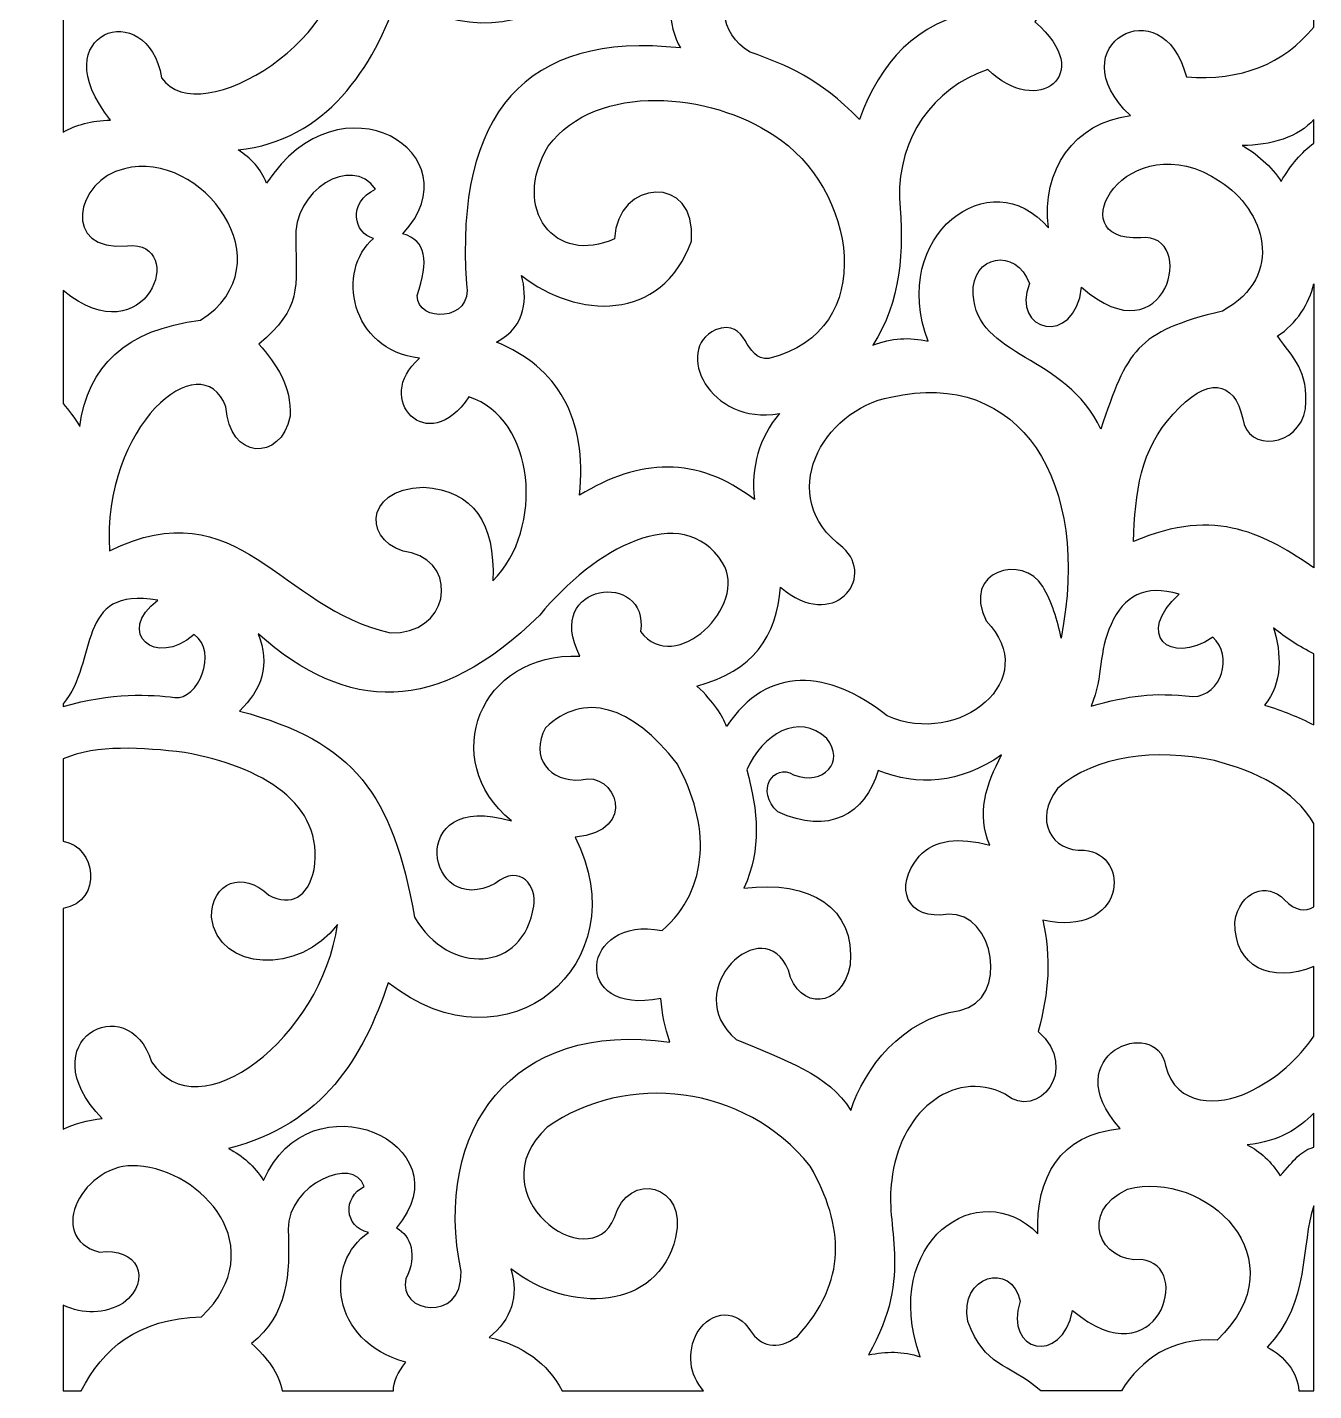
# Model space of a CAD drawing. Header units: centimetres. Extents: x -61 to 59, y -102 to 102.
# Drawn here: x -60.8 to -11.1, y -102.2 to -49.6 of the extents above; entities that cross this region are included whole.
import ezdxf

# ---------------------------------------------------------------- set-up
doc = ezdxf.new("R2010")
doc.units = ezdxf.units.CM
doc.header["$MEASUREMENT"] = 0
doc.layers.add('layer 1', color=7, linetype='Continuous')

msp = doc.modelspace()

# ---------------------------------------------------------------- linework, layer by layer
at = {"layer": 'layer 1', "color": 177}
for points, knots in [([(-46.46015, -48.29711), (-47.43993, -51.20624), (-49.27847, -53.98298), (-52.6715, -54.34383), (-52.6715, -54.34383), (-52.17363, -54.65288), (-51.78798, -55.06541), (-51.56638, -55.62928), (-51.56638, -55.62928), (-48.7467, -51.25345), (-43.43079, -54.48925), (-46.30498, -57.57631), (-46.30498, -57.57631), (-45.39681, -57.87243), (-45.29212, -58.60044), (-45.75202, -59.96839), (-45.75202, -59.96839), (-45.77236, -61.01965), (-43.57294, -60.98931), (-43.85105, -59.5157), (-43.85105, -59.5157), (-44.29485, -52.95606), (-41.58245, -49.75244), (-35.58203, -50.40604), (-35.58203, -50.40604), (-35.82726, -49.98378), (-35.99048, -49.41586), (-35.97852, -48.81864), (-35.97852, -48.81864), (-39.49693, -49.85323), (-39.13633, -45.49815), (-36.40618, -46.39359), (-36.40618, -46.39359), (-32.8856, -43.42877), (-34.29264, -39.19827), (-37.76786, -37.8205), (-37.76786, -37.8205), (-41.19147, -36.97015), (-41.84682, -40.78067), (-39.41246, -40.39654), (-39.41246, -40.39654), (-37.66982, -39.98594), (-37.4253, -42.57036), (-39.6546, -42.87166), (-39.6546, -42.87166), (-36.40618, -46.39359), (-41.56315, -51.79982), (-46.46015, -48.29711)], [0, 0, 0, 0, 0.07692308, 0.07692308, 0.07692308, 0.07692308, 0.15384615, 0.15384615, 0.15384615, 0.15384615, 0.23076923, 0.23076923, 0.23076923, 0.23076923, 0.30769231, 0.30769231, 0.30769231, 0.30769231, 0.38461538, 0.38461538, 0.38461538, 0.38461538, 0.46153846, 0.46153846, 0.46153846, 0.46153846, 0.53846154, 0.53846154, 0.53846154, 0.53846154, 0.61538462, 0.61538462, 0.61538462, 0.61538462, 0.69230769, 0.69230769, 0.69230769, 0.69230769, 0.76923077, 0.76923077, 0.76923077, 0.76923077, 0.84615385, 0.84615385, 0.84615385, 0.84615385, 1, 1, 1, 1]), ([(-22.8962, -39.27311), (-24.47591, -40.29938), (-26.06197, -40.80601), (-27.66556, -39.87604), (-27.66556, -39.87604), (-27.98913, -41.54383), (-29.64726, -43.00963), (-31.40197, -41.85957), (-31.40197, -41.85957), (-32.53019, -40.68264), (-31.35705, -39.53), (-30.25537, -40.53617), (-30.25537, -40.53617), (-28.55654, -40.22764), (-29.51038, -37.71679), (-31.5397, -38.64097), (-31.5397, -38.64097), (-33.89591, -40.12928), (-31.69902, -41.83875), (-32.92995, -44.54942), (-32.92995, -44.54942), (-31.24064, -44.48326), (-29.91657, -44.8232), (-29.08813, -46.05286), (-29.08813, -46.05286), (-27.87195, -48.42636), (-30.14497, -49.57844), (-31.1315, -47.71194), (-31.1315, -47.71194), (-32.65177, -45.06929), (-35.39185, -49.05648), (-32.89384, -50.56973), (-32.89384, -50.56973), (-31.46277, -51.0693), (-30.23868, -51.57392), (-28.67562, -53.16134), (-28.67562, -53.16134), (-27.85762, -50.95216), (-26.49735, -49.40341), (-24.09406, -48.98808), (-24.09406, -48.98808), (-22.84292, -47.44895), (-23.50057, -45.65341), (-24.36659, -45.555), (-24.36659, -45.555), (-28.05282, -45.70454), (-26.93445, -41.89874), (-23.4349, -43.05018), (-23.4349, -43.05018), (-23.88376, -41.79881), (-23.78797, -40.54081), (-22.8962, -39.27311)], [0, 0, 0, 0, 0.07142857, 0.07142857, 0.07142857, 0.07142857, 0.14285714, 0.14285714, 0.14285714, 0.14285714, 0.21428571, 0.21428571, 0.21428571, 0.21428571, 0.28571429, 0.28571429, 0.28571429, 0.28571429, 0.35714286, 0.35714286, 0.35714286, 0.35714286, 0.42857143, 0.42857143, 0.42857143, 0.42857143, 0.5, 0.5, 0.5, 0.5, 0.57142857, 0.57142857, 0.57142857, 0.57142857, 0.64285714, 0.64285714, 0.64285714, 0.64285714, 0.71428571, 0.71428571, 0.71428571, 0.71428571, 0.78571429, 0.78571429, 0.78571429, 0.78571429, 0.85714286, 0.85714286, 0.85714286, 0.85714286, 1, 1, 1, 1]), ([(-11.12762, -49.59675), (-12.29537, -51.02614), (-13.92855, -51.68564), (-16.04781, -51.52153), (-16.04781, -51.52153), (-16.9335, -47.98474), (-21.09478, -50.31964), (-18.20587, -53.0153), (-18.20587, -53.0153), (-20.37094, -53.28498), (-21.65865, -55.12571), (-21.37652, -57.3558), (-21.37652, -57.3558), (-23.59118, -54.70815), (-27.57087, -57.64785), (-26.0161, -61.72825), (-26.0161, -61.72825), (-26.73041, -61.56236), (-27.4423, -61.59901), (-28.15121, -61.88002), (-28.15121, -61.88002), (-27.07775, -60.21185), (-26.93431, -58.22343), (-27.13092, -56.21092), (-27.13092, -56.21092), (-27.17345, -53.89277), (-25.86151, -51.96936), (-23.71919, -51.23806), (-23.71919, -51.23806), (-21.8036, -53.12115), (-19.50035, -51.43882), (-21.89265, -49.40093), (-21.89265, -49.40093), (-21.02894, -48.06454), (-20.99561, -46.63892), (-21.53045, -45.15206), (-21.53045, -45.15206), (-18.68104, -47.02469), (-17.69043, -43.38485), (-20.38146, -42.76211), (-20.38146, -42.76211), (-23.07823, -40.44813), (-18.42416, -38.39414), (-14.64598, -38.92101), (-14.64598, -38.92101), (-12.98377, -39.17759), (-11.83171, -39.90654), (-11.12762, -40.75615), (-11.12762, -40.75615), (-11.12762, -40.75615), (-11.12762, -44.41276), (-11.12762, -44.41276), (-11.12762, -44.41276), (-11.36607, -44.57771), (-11.6343, -44.63411), (-11.9805, -44.46132), (-11.9805, -44.46132), (-12.77352, -43.82997), (-13.69652, -44.049), (-13.85961, -44.98707), (-13.85961, -44.98707), (-14.04683, -46.58863), (-12.51755, -47.18227), (-11.12762, -46.77328), (-11.12762, -46.77328), (-11.12762, -46.77328), (-11.12762, -49.59675), (-11.12762, -49.59675)], [0, 0, 0, 0, 0.05555556, 0.05555556, 0.05555556, 0.05555556, 0.11111111, 0.11111111, 0.11111111, 0.11111111, 0.16666667, 0.16666667, 0.16666667, 0.16666667, 0.22222222, 0.22222222, 0.22222222, 0.22222222, 0.27777778, 0.27777778, 0.27777778, 0.27777778, 0.33333333, 0.33333333, 0.33333333, 0.33333333, 0.38888889, 0.38888889, 0.38888889, 0.38888889, 0.44444444, 0.44444444, 0.44444444, 0.44444444, 0.5, 0.5, 0.5, 0.5, 0.55555556, 0.55555556, 0.55555556, 0.55555556, 0.61111111, 0.61111111, 0.61111111, 0.61111111, 0.66666667, 0.66666667, 0.66666667, 0.66666667, 0.72222222, 0.72222222, 0.72222222, 0.72222222, 0.77777778, 0.77777778, 0.77777778, 0.77777778, 0.83333333, 0.83333333, 0.83333333, 0.83333333, 0.88888889, 0.88888889, 0.88888889, 0.88888889, 1, 1, 1, 1]), ([(-59.42762, -40.11795), (-58.17938, -39.27464), (-55.96291, -38.92699), (-54.07, -39.31842), (-54.07, -39.31842), (-51.29004, -39.7943), (-49.14664, -41.75138), (-49.19666, -43.8052), (-49.19666, -43.8052), (-49.33799, -45.09571), (-50.70864, -45.51044), (-51.25996, -44.68933), (-51.25996, -44.68933), (-51.71708, -43.85689), (-53.06539, -44.10034), (-53.20245, -45.17396), (-53.20245, -45.17396), (-53.23674, -47.32351), (-50.77157, -48.28894), (-48.71244, -46.23524), (-48.71244, -46.23524), (-48.05733, -49.86783), (-54.14935, -53.70307), (-55.62503, -51.55806), (-55.62503, -51.55806), (-56.15106, -48.34713), (-60.32796, -49.81188), (-57.5912, -53.18958), (-57.5912, -53.18958), (-58.32529, -53.20984), (-58.936, -53.37488), (-59.42762, -53.6608), (-59.42762, -53.6608), (-59.42762, -53.6608), (-59.4278, -45.20139), (-59.4278, -45.20139), (-59.4278, -45.20139), (-57.71744, -44.87214), (-57.89764, -43.055), (-59.42762, -42.8674), (-59.42762, -42.8674), (-59.42762, -42.8674), (-59.42762, -40.11795), (-59.42762, -40.11795)], [0, 0, 0, 0, 0.08333333, 0.08333333, 0.08333333, 0.08333333, 0.16666667, 0.16666667, 0.16666667, 0.16666667, 0.25, 0.25, 0.25, 0.25, 0.33333333, 0.33333333, 0.33333333, 0.33333333, 0.41666667, 0.41666667, 0.41666667, 0.41666667, 0.5, 0.5, 0.5, 0.5, 0.58333333, 0.58333333, 0.58333333, 0.58333333, 0.66666667, 0.66666667, 0.66666667, 0.66666667, 0.75, 0.75, 0.75, 0.75, 0.83333333, 0.83333333, 0.83333333, 0.83333333, 1, 1, 1, 1]), ([(-41.71799, -59.19636), (-41.51683, -60.0143), (-41.49596, -61.13725), (-42.69227, -61.76421), (-42.69227, -61.76421), (-40.31876, -62.72951), (-39.18703, -64.69376), (-39.47754, -67.67493), (-39.47754, -67.67493), (-37.1937, -66.26429), (-34.93975, -66.12503), (-32.72941, -67.84396), (-32.72941, -67.84396), (-32.86337, -66.57721), (-32.55615, -65.46482), (-31.76433, -64.522), (-31.76433, -64.522), (-34.46824, -64.99324), (-35.8659, -62.05277), (-34.23412, -61.28386), (-34.23412, -61.28386), (-32.92692, -60.81747), (-33.17516, -62.50702), (-32.16747, -62.38996), (-32.16747, -62.38996), (-27.84589, -61.3497), (-28.81249, -55.76357), (-31.97929, -53.777), (-31.97929, -53.777), (-34.39458, -52.14439), (-38.79996, -51.67441), (-40.68958, -54.19758), (-40.68958, -54.19758), (-42.15409, -56.65271), (-40.40972, -58.81727), (-38.13191, -57.76985), (-38.13191, -57.76985), (-38.04808, -55.48519), (-34.94362, -55.22382), (-35.15585, -57.85922), (-35.15585, -57.85922), (-36.32237, -61.03237), (-39.59107, -60.86061), (-41.71799, -59.19636)], [0, 0, 0, 0, 0.08333333, 0.08333333, 0.08333333, 0.08333333, 0.16666667, 0.16666667, 0.16666667, 0.16666667, 0.25, 0.25, 0.25, 0.25, 0.33333333, 0.33333333, 0.33333333, 0.33333333, 0.41666667, 0.41666667, 0.41666667, 0.41666667, 0.5, 0.5, 0.5, 0.5, 0.58333333, 0.58333333, 0.58333333, 0.58333333, 0.66666667, 0.66666667, 0.66666667, 0.66666667, 0.75, 0.75, 0.75, 0.75, 0.83333333, 0.83333333, 0.83333333, 0.83333333, 1, 1, 1, 1]), ([(-20.09157, -59.64469), (-20.35106, -61.98738), (-22.86244, -61.34762), (-22.10457, -59.50166), (-22.10457, -59.50166), (-22.62468, -58.08337), (-24.37368, -58.39803), (-24.2785, -59.90531), (-24.2785, -59.90531), (-24.15755, -62.37599), (-20.67457, -62.22873), (-19.35426, -65.12473), (-19.35426, -65.12473), (-18.32491, -62.08892), (-18.01237, -61.37462), (-14.65417, -60.563), (-14.65417, -60.563), (-12.15844, -59.19432), (-13.05918, -56.63016), (-14.73623, -55.55682), (-14.73623, -55.55682), (-18.34517, -53.16344), (-21.07348, -57.93849), (-17.81037, -57.7313), (-17.81037, -57.7313), (-15.55643, -57.51786), (-16.82381, -62.53526), (-20.09157, -59.64469)], [0, 0, 0, 0, 0.125, 0.125, 0.125, 0.125, 0.25, 0.25, 0.25, 0.25, 0.375, 0.375, 0.375, 0.375, 0.5, 0.5, 0.5, 0.5, 0.625, 0.625, 0.625, 0.625, 0.75, 0.75, 0.75, 0.75, 1, 1, 1, 1]), ([(-11.12762, -54.08212), (-11.58675, -54.43129), (-12.01859, -54.91604), (-12.38599, -55.55695), (-12.38599, -55.55695), (-12.72392, -55.00981), (-13.39521, -54.4348), (-13.89731, -54.16904), (-13.89731, -54.16904), (-12.80116, -54.18311), (-11.68754, -53.83034), (-11.12762, -53.17062), (-11.12762, -53.17062), (-11.12762, -53.17062), (-11.12762, -54.08212), (-11.12762, -54.08212)], [0, 0, 0, 0, 0.2, 0.2, 0.2, 0.2, 0.4, 0.4, 0.4, 0.4, 0.6, 0.6, 0.6, 0.6, 1, 1, 1, 1]), ([(-59.42762, -59.77055), (-56.18675, -62.41492), (-54.56393, -57.84157), (-56.94216, -58.04138), (-56.94216, -58.04138), (-59.52296, -58.30162), (-58.95667, -55.4908), (-57.0623, -55.06787), (-57.0623, -55.06787), (-54.09065, -54.29299), (-50.71798, -58.74136), (-54.12064, -60.91902), (-54.12064, -60.91902), (-57.03576, -61.27556), (-58.46384, -62.70375), (-58.78445, -65.01943), (-58.78445, -65.01943), (-58.9867, -64.68025), (-59.2029, -64.38926), (-59.42781, -64.13585), (-59.42781, -64.13585), (-59.42781, -64.13585), (-59.42762, -59.77055), (-59.42762, -59.77055)], [0, 0, 0, 0, 0.14285714, 0.14285714, 0.14285714, 0.14285714, 0.28571429, 0.28571429, 0.28571429, 0.28571429, 0.42857143, 0.42857143, 0.42857143, 0.42857143, 0.57142857, 0.57142857, 0.57142857, 0.57142857, 0.71428571, 0.71428571, 0.71428571, 0.71428571, 1, 1, 1, 1]), ([(-51.8701, -61.83643), (-50.19261, -60.45819), (-50.42368, -59.61146), (-50.43979, -57.81533), (-50.43979, -57.81533), (-50.57057, -55.9037), (-48.27841, -54.50246), (-47.35652, -55.85819), (-47.35652, -55.85819), (-48.46734, -56.36433), (-48.18849, -57.59971), (-47.4341, -57.75769), (-47.4341, -57.75769), (-48.8931, -58.98378), (-48.3528, -62.06394), (-45.65965, -62.38705), (-45.65965, -62.38705), (-47.49504, -63.94623), (-45.32968, -66.28034), (-43.75597, -63.87225), (-43.75597, -63.87225), (-41.18502, -64.70682), (-40.81446, -68.96223), (-42.83114, -70.98414), (-42.83114, -70.98414), (-42.73815, -68.73256), (-43.56139, -67.51351), (-45.50989, -67.36097), (-45.50989, -67.36097), (-47.90956, -67.43914), (-47.82703, -69.62396), (-45.97122, -69.90162), (-45.97122, -69.90162), (-44.09533, -70.39723), (-44.56699, -73.09164), (-46.79784, -72.98096), (-46.79784, -72.98096), (-51.01288, -72.08265), (-52.66623, -67.36103), (-57.63637, -69.82403), (-57.63637, -69.82403), (-57.95045, -65.03468), (-54.10684, -61.75468), (-53.13708, -64.25912), (-53.13708, -64.25912), (-53.03697, -66.30932), (-51.00716, -66.39976), (-50.66043, -64.62695), (-50.66043, -64.62695), (-50.60579, -63.46936), (-51.17337, -62.62082), (-51.8701, -61.83643)], [0, 0, 0, 0, 0.07142857, 0.07142857, 0.07142857, 0.07142857, 0.14285714, 0.14285714, 0.14285714, 0.14285714, 0.21428571, 0.21428571, 0.21428571, 0.21428571, 0.28571429, 0.28571429, 0.28571429, 0.28571429, 0.35714286, 0.35714286, 0.35714286, 0.35714286, 0.42857143, 0.42857143, 0.42857143, 0.42857143, 0.5, 0.5, 0.5, 0.5, 0.57142857, 0.57142857, 0.57142857, 0.57142857, 0.64285714, 0.64285714, 0.64285714, 0.64285714, 0.71428571, 0.71428571, 0.71428571, 0.71428571, 0.78571429, 0.78571429, 0.78571429, 0.78571429, 0.85714286, 0.85714286, 0.85714286, 0.85714286, 1, 1, 1, 1]), ([(-11.12762, -70.47583), (-11.12762, -70.47583), (-11.12762, -59.50764), (-11.12762, -59.50764), (-11.12762, -59.50764), (-11.29641, -60.25786), (-11.7908, -61.06327), (-12.52646, -61.52171), (-12.52646, -61.52171), (-11.9079, -62.42201), (-11.32688, -62.81996), (-11.44459, -64.33676), (-11.44459, -64.33676), (-11.70919, -65.83485), (-13.69723, -66.01965), (-13.87015, -64.72257), (-13.87015, -64.72257), (-14.19565, -63.22508), (-15.25912, -63.06343), (-16.55396, -64.54582), (-16.55396, -64.54582), (-17.82279, -65.88114), (-18.03443, -67.60259), (-18.08609, -69.46694), (-18.08609, -69.46694), (-14.87385, -68.06204), (-12.91376, -69.25965), (-11.12762, -70.47583)], [0, 0, 0, 0, 0.125, 0.125, 0.125, 0.125, 0.25, 0.25, 0.25, 0.25, 0.375, 0.375, 0.375, 0.375, 0.5, 0.5, 0.5, 0.5, 0.625, 0.625, 0.625, 0.625, 0.75, 0.75, 0.75, 0.75, 1, 1, 1, 1]), ([(-20.8878, -73.19226), (-19.69022, -67.16391), (-22.4681, -62.74195), (-27.45511, -63.88522), (-27.45511, -63.88522), (-30.1239, -64.37899), (-31.95455, -67.73974), (-29.31197, -69.69107), (-29.31197, -69.69107), (-28.01084, -70.87996), (-29.67191, -72.97441), (-31.72381, -71.22917), (-31.72381, -71.22917), (-31.84756, -73.11643), (-32.79493, -74.46901), (-34.94605, -75.04015), (-34.94605, -75.04015), (-34.28534, -75.66387), (-33.9557, -76.20088), (-33.80052, -76.60733), (-33.80052, -76.60733), (-32.23758, -74.21243), (-29.85392, -74.40535), (-27.60446, -76.1922), (-27.60446, -76.1922), (-24.80277, -77.44123), (-21.57178, -74.7657), (-23.77798, -72.52821), (-23.77798, -72.52821), (-24.75864, -70.57403), (-22.33, -69.93045), (-21.59518, -71.19631), (-21.59518, -71.19631), (-21.26087, -71.74186), (-21.00247, -72.53314), (-20.8878, -73.19226)], [0, 0, 0, 0, 0.1, 0.1, 0.1, 0.1, 0.2, 0.2, 0.2, 0.2, 0.3, 0.3, 0.3, 0.3, 0.4, 0.4, 0.4, 0.4, 0.5, 0.5, 0.5, 0.5, 0.6, 0.6, 0.6, 0.6, 0.7, 0.7, 0.7, 0.7, 0.8, 0.8, 0.8, 0.8, 1, 1, 1, 1]), ([(-42.11203, -80.24906), (-46.28199, -78.9965), (-45.38885, -84.08968), (-42.74504, -82.6632), (-42.74504, -82.6632), (-41.7574, -81.87234), (-41.10725, -82.8006), (-41.2533, -83.5352), (-41.2533, -83.5352), (-41.6338, -86.11676), (-44.53049, -86.23592), (-45.85712, -83.96851), (-45.85712, -83.96851), (-46.70262, -79.20735), (-48.15521, -77.20335), (-52.61659, -76.00601), (-52.61659, -76.00601), (-51.74665, -75.18707), (-51.42329, -74.21591), (-51.89879, -73.02228), (-51.89879, -73.02228), (-48.45349, -76.08091), (-44.98795, -76.22019), (-41.01329, -72.30279), (-41.01329, -72.30279), (-38.95513, -69.76086), (-35.51064, -67.82832), (-33.95659, -70.2892), (-33.95659, -70.2892), (-32.93459, -71.91191), (-35.79215, -74.71228), (-37.1303, -72.93457), (-37.1303, -72.93457), (-36.76129, -70.55569), (-40.95274, -71.01888), (-39.46516, -73.88489), (-39.46516, -73.88489), (-43.34331, -73.72433), (-44.97584, -77.88708), (-42.11203, -80.24906)], [0, 0, 0, 0, 0.09090909, 0.09090909, 0.09090909, 0.09090909, 0.18181818, 0.18181818, 0.18181818, 0.18181818, 0.27272727, 0.27272727, 0.27272727, 0.27272727, 0.36363636, 0.36363636, 0.36363636, 0.36363636, 0.45454545, 0.45454545, 0.45454545, 0.45454545, 0.54545455, 0.54545455, 0.54545455, 0.54545455, 0.63636364, 0.63636364, 0.63636364, 0.63636364, 0.72727273, 0.72727273, 0.72727273, 0.72727273, 0.81818182, 0.81818182, 0.81818182, 0.81818182, 1, 1, 1, 1]), ([(-59.42762, -75.72457), (-58.04748, -74.10948), (-58.98577, -71.16141), (-55.76949, -71.7287), (-55.76949, -71.7287), (-57.42702, -72.96231), (-55.85954, -74.36432), (-54.37061, -73.05242), (-54.37061, -73.05242), (-53.39865, -73.72636), (-54.24253, -75.59929), (-55.11171, -75.48511), (-55.11171, -75.48511), (-56.01283, -75.36673), (-57.56819, -75.27799), (-59.4278, -75.83646), (-59.4278, -75.83646), (-59.4278, -75.83646), (-59.42762, -75.72457), (-59.42762, -75.72457)], [0, 0, 0, 0, 0.16666667, 0.16666667, 0.16666667, 0.16666667, 0.33333333, 0.33333333, 0.33333333, 0.33333333, 0.5, 0.5, 0.5, 0.5, 0.66666667, 0.66666667, 0.66666667, 0.66666667, 1, 1, 1, 1]), ([(-16.32244, -71.49859), (-18.03587, -73.01572), (-16.7213, -74.29511), (-15.02419, -73.15878), (-15.02419, -73.15878), (-14.23687, -73.86845), (-14.67199, -75.41014), (-15.79232, -75.45177), (-15.79232, -75.45177), (-17.36691, -75.26922), (-18.25151, -75.41572), (-19.7266, -75.81405), (-19.7266, -75.81405), (-19.23818, -74.63486), (-19.4589, -73.71573), (-18.948, -72.66197), (-18.948, -72.66197), (-18.47422, -71.57196), (-17.65254, -71.09058), (-16.32244, -71.49859)], [0, 0, 0, 0, 0.16666667, 0.16666667, 0.16666667, 0.16666667, 0.33333333, 0.33333333, 0.33333333, 0.33333333, 0.5, 0.5, 0.5, 0.5, 0.66666667, 0.66666667, 0.66666667, 0.66666667, 1, 1, 1, 1]), ([(-11.12762, -76.54032), (-11.70478, -76.24283), (-12.33774, -75.98579), (-13.02293, -75.77411), (-13.02293, -75.77411), (-12.32746, -74.95203), (-12.36984, -73.77233), (-12.68218, -72.79496), (-12.68218, -72.79496), (-12.21135, -73.17608), (-11.68671, -73.51935), (-11.12762, -73.79635), (-11.12762, -73.79635), (-11.12762, -73.79635), (-11.12762, -76.54032), (-11.12762, -76.54032)], [0, 0, 0, 0, 0.2, 0.2, 0.2, 0.2, 0.4, 0.4, 0.4, 0.4, 0.6, 0.6, 0.6, 0.6, 1, 1, 1, 1]), ([(-39.65162, -80.87589), (-37.14365, -80.63584), (-38.10809, -78.29417), (-39.41675, -78.66274), (-39.41675, -78.66274), (-40.63394, -78.77887), (-41.43531, -77.77605), (-40.79253, -76.6578), (-40.79253, -76.6578), (-39.34319, -75.2504), (-37.45844, -75.75816), (-35.70536, -78.06225), (-35.70536, -78.06225), (-34.43448, -80.34083), (-34.43122, -82.89674), (-36.29743, -84.48034), (-36.29743, -84.48034), (-39.45327, -83.86261), (-39.84337, -87.84118), (-36.34529, -87.10037), (-36.34529, -87.10037), (-36.2847, -87.72426), (-36.19642, -88.19656), (-35.99339, -88.79243), (-35.99339, -88.79243), (-42.09568, -87.91004), (-45.1685, -92.19353), (-44.056, -97.64817), (-44.056, -97.64817), (-43.99965, -99.69016), (-46.5403, -99.22884), (-46.18957, -97.92562), (-46.18957, -97.92562), (-45.72436, -97.01477), (-46.00221, -96.27795), (-46.54876, -95.96066), (-46.54876, -95.96066), (-43.80436, -92.69978), (-49.93714, -90.00611), (-51.68294, -94.13778), (-51.68294, -94.13778), (-52.03586, -93.57904), (-52.49386, -93.17435), (-53.03892, -92.8973), (-53.03892, -92.8973), (-49.37499, -91.96666), (-47.82506, -89.36207), (-46.87381, -86.49498), (-46.87381, -86.49498), (-42.27256, -90.13665), (-37.16529, -85.75152), (-39.65162, -80.87589)], [0, 0, 0, 0, 0.07142857, 0.07142857, 0.07142857, 0.07142857, 0.14285714, 0.14285714, 0.14285714, 0.14285714, 0.21428571, 0.21428571, 0.21428571, 0.21428571, 0.28571429, 0.28571429, 0.28571429, 0.28571429, 0.35714286, 0.35714286, 0.35714286, 0.35714286, 0.42857143, 0.42857143, 0.42857143, 0.42857143, 0.5, 0.5, 0.5, 0.5, 0.57142857, 0.57142857, 0.57142857, 0.57142857, 0.64285714, 0.64285714, 0.64285714, 0.64285714, 0.71428571, 0.71428571, 0.71428571, 0.71428571, 0.78571429, 0.78571429, 0.78571429, 0.78571429, 0.85714286, 0.85714286, 0.85714286, 0.85714286, 1, 1, 1, 1]), ([(-33.13286, -82.84947), (-32.44578, -81.33965), (-32.59011, -79.85842), (-33.02102, -78.28089), (-33.02102, -78.28089), (-32.43526, -76.90575), (-31.02677, -76.04427), (-29.93512, -77.06999), (-29.93512, -77.06999), (-29.21533, -77.95188), (-30.04858, -78.91874), (-31.21699, -78.46837), (-31.21699, -78.46837), (-31.99821, -77.9889), (-32.7039, -79.10095), (-31.82802, -79.90046), (-31.82802, -79.90046), (-29.84763, -80.80511), (-28.45379, -79.99897), (-27.95073, -78.3028), (-27.95073, -78.3028), (-26.4034, -78.9142), (-24.81928, -78.82155), (-23.18137, -77.69987), (-23.18137, -77.69987), (-23.78949, -78.84384), (-24.15279, -79.99706), (-23.64166, -81.18327), (-23.64166, -81.18327), (-24.82822, -80.87915), (-25.77191, -80.94828), (-26.35996, -81.61451), (-26.35996, -81.61451), (-27.39651, -82.81807), (-26.82905, -84.11361), (-25.24321, -83.85306), (-25.24321, -83.85306), (-23.46805, -83.74222), (-22.84497, -87.15652), (-24.79982, -87.56637), (-24.79982, -87.56637), (-27.03754, -87.89397), (-28.48768, -89.81117), (-29.00561, -91.43071), (-29.00561, -91.43071), (-29.846, -90.02242), (-31.56875, -89.49359), (-33.43079, -88.6862), (-33.43079, -88.6862), (-35.70111, -86.78133), (-32.34697, -83.66501), (-31.4182, -86.01302), (-31.4182, -86.01302), (-31.02172, -87.60041), (-29.34712, -87.48219), (-29.03224, -85.81629), (-29.03224, -85.81629), (-28.82061, -83.59556), (-30.56825, -82.52224), (-33.13286, -82.84947)], [0, 0, 0, 0, 0.0625, 0.0625, 0.0625, 0.0625, 0.125, 0.125, 0.125, 0.125, 0.1875, 0.1875, 0.1875, 0.1875, 0.25, 0.25, 0.25, 0.25, 0.3125, 0.3125, 0.3125, 0.3125, 0.375, 0.375, 0.375, 0.375, 0.4375, 0.4375, 0.4375, 0.4375, 0.5, 0.5, 0.5, 0.5, 0.5625, 0.5625, 0.5625, 0.5625, 0.625, 0.625, 0.625, 0.625, 0.6875, 0.6875, 0.6875, 0.6875, 0.75, 0.75, 0.75, 0.75, 0.8125, 0.8125, 0.8125, 0.8125, 0.875, 0.875, 0.875, 0.875, 1, 1, 1, 1]), ([(-59.42781, -77.85579), (-58.12491, -77.28136), (-56.3706, -77.42467), (-54.73406, -77.60316), (-54.73406, -77.60316), (-51.73297, -78.16002), (-49.33091, -79.56931), (-49.73443, -82.13029), (-49.73443, -82.13029), (-49.98665, -83.21234), (-50.61101, -83.55167), (-51.4823, -83.11537), (-51.4823, -83.11537), (-52.47939, -82.15252), (-53.6966, -82.61002), (-53.69466, -83.96751), (-53.69466, -83.96751), (-53.43828, -86.06237), (-50.28279, -86.20503), (-48.83267, -84.24873), (-48.83267, -84.24873), (-49.42932, -88.58663), (-54.20744, -92.33155), (-56.01591, -89.54588), (-56.01591, -89.54588), (-56.91661, -86.65922), (-60.81134, -88.7577), (-57.91356, -91.74168), (-57.91356, -91.74168), (-58.49108, -91.80864), (-58.99561, -91.94662), (-59.42782, -92.15274), (-59.42782, -92.15274), (-59.42782, -92.15274), (-59.42762, -83.63616), (-59.42762, -83.63616), (-59.42762, -83.63616), (-57.85328, -83.33537), (-58.16953, -81.21742), (-59.42779, -81.03624), (-59.42779, -81.03624), (-59.42779, -81.03624), (-59.42781, -77.85579), (-59.42781, -77.85579)], [0, 0, 0, 0, 0.08333333, 0.08333333, 0.08333333, 0.08333333, 0.16666667, 0.16666667, 0.16666667, 0.16666667, 0.25, 0.25, 0.25, 0.25, 0.33333333, 0.33333333, 0.33333333, 0.33333333, 0.41666667, 0.41666667, 0.41666667, 0.41666667, 0.5, 0.5, 0.5, 0.5, 0.58333333, 0.58333333, 0.58333333, 0.58333333, 0.66666667, 0.66666667, 0.66666667, 0.66666667, 0.75, 0.75, 0.75, 0.75, 0.83333333, 0.83333333, 0.83333333, 0.83333333, 1, 1, 1, 1]), ([(-11.12762, -88.56488), (-11.72238, -89.43251), (-12.52264, -90.18317), (-13.67444, -90.73817), (-13.67444, -90.73817), (-14.75888, -91.24743), (-16.44454, -91.30862), (-16.85074, -89.698), (-16.85074, -89.698), (-17.2101, -87.71644), (-21.14806, -89.29077), (-18.60184, -92.12871), (-18.60184, -92.12871), (-20.92161, -92.33482), (-21.87838, -94.04355), (-21.77862, -96.18995), (-21.77862, -96.18995), (-24.03387, -93.87823), (-27.89323, -96.48777), (-26.32978, -100.93845), (-26.32978, -100.93845), (-26.98104, -100.72202), (-27.64621, -100.72142), (-28.32097, -100.86848), (-28.32097, -100.86848), (-26.53653, -97.73203), (-27.73266, -95.85762), (-27.41864, -94.12187), (-27.41864, -94.12187), (-27.17513, -91.6153), (-25.12722, -89.75363), (-23.03862, -90.8001), (-23.03862, -90.8001), (-21.79493, -91.84994), (-20.11902, -89.83917), (-21.76931, -88.37533), (-21.76931, -88.37533), (-21.35386, -86.87945), (-21.26725, -85.52338), (-21.59127, -84.0783), (-21.59127, -84.0783), (-18.40797, -84.80095), (-18.14075, -81.52928), (-19.9901, -81.37701), (-19.9901, -81.37701), (-21.26704, -81.46247), (-21.95296, -80.19289), (-21.02471, -79.00129), (-21.02471, -79.00129), (-19.55732, -77.7159), (-17.24737, -77.43983), (-14.96227, -77.92171), (-14.96227, -77.92171), (-13.33907, -78.33333), (-11.87246, -79.05835), (-11.12762, -80.34362), (-11.12762, -80.34362), (-11.12762, -80.34362), (-11.12762, -83.56686), (-11.12762, -83.56686), (-11.12762, -83.56686), (-11.44264, -83.76904), (-11.85036, -83.72696), (-12.2569, -83.2939), (-12.2569, -83.2939), (-12.91867, -82.58593), (-13.99653, -82.9553), (-14.17382, -84.15536), (-14.17382, -84.15536), (-14.18871, -85.88898), (-12.78181, -86.5461), (-11.12762, -85.87045), (-11.12762, -85.87045), (-11.12762, -85.87045), (-11.12762, -88.56488), (-11.12762, -88.56488)], [0, 0, 0, 0, 0.05, 0.05, 0.05, 0.05, 0.1, 0.1, 0.1, 0.1, 0.15, 0.15, 0.15, 0.15, 0.2, 0.2, 0.2, 0.2, 0.25, 0.25, 0.25, 0.25, 0.3, 0.3, 0.3, 0.3, 0.35, 0.35, 0.35, 0.35, 0.4, 0.4, 0.4, 0.4, 0.45, 0.45, 0.45, 0.45, 0.5, 0.5, 0.5, 0.5, 0.55, 0.55, 0.55, 0.55, 0.6, 0.6, 0.6, 0.6, 0.65, 0.65, 0.65, 0.65, 0.7, 0.7, 0.7, 0.7, 0.75, 0.75, 0.75, 0.75, 0.8, 0.8, 0.8, 0.8, 0.85, 0.85, 0.85, 0.85, 0.9, 0.9, 0.9, 0.9, 1, 1, 1, 1]), ([(-40.15612, -102.24999), (-40.72516, -101.18114), (-41.67525, -100.48852), (-42.9774, -100.19099), (-42.9774, -100.19099), (-42.10602, -99.49595), (-41.82346, -98.61262), (-42.12984, -97.54091), (-42.12984, -97.54091), (-39.89801, -99.29843), (-36.4495, -99.17964), (-35.7757, -96.33195), (-35.7757, -96.33195), (-35.27186, -94.26391), (-37.60746, -93.72329), (-38.13147, -95.56456), (-38.13147, -95.56456), (-39.08768, -97.93037), (-43.52478, -94.67845), (-40.72873, -92.068), (-40.72873, -92.068), (-37.65938, -89.93024), (-33.12473, -90.4091), (-30.57023, -93.57816), (-30.57023, -93.57816), (-29.2572, -95.91843), (-29.12378, -98.02172), (-31.06755, -100.15033), (-31.06755, -100.15033), (-31.88446, -100.74359), (-32.49481, -100.51356), (-32.88234, -99.94204), (-32.88234, -99.94204), (-33.36391, -99.10643), (-34.39039, -99.11197), (-34.93477, -99.99849), (-34.93477, -99.99849), (-35.35036, -100.77773), (-35.24646, -101.64342), (-34.69074, -102.25), (-34.69074, -102.25), (-34.69074, -102.25), (-40.15612, -102.24999), (-40.15612, -102.24999)], [0, 0, 0, 0, 0.08333333, 0.08333333, 0.08333333, 0.08333333, 0.16666667, 0.16666667, 0.16666667, 0.16666667, 0.25, 0.25, 0.25, 0.25, 0.33333333, 0.33333333, 0.33333333, 0.33333333, 0.41666667, 0.41666667, 0.41666667, 0.41666667, 0.5, 0.5, 0.5, 0.5, 0.58333333, 0.58333333, 0.58333333, 0.58333333, 0.66666667, 0.66666667, 0.66666667, 0.66666667, 0.75, 0.75, 0.75, 0.75, 0.83333333, 0.83333333, 0.83333333, 0.83333333, 1, 1, 1, 1]), ([(-11.12763, -92.84869), (-11.66794, -93.00585), (-11.84964, -93.31865), (-12.42397, -93.95184), (-12.42397, -93.95184), (-12.7619, -93.4047), (-13.19347, -93.01803), (-13.69557, -92.75229), (-13.69557, -92.75229), (-12.44582, -92.62486), (-11.71351, -92.12556), (-11.12762, -91.53819), (-11.12762, -91.53819), (-11.12762, -91.53819), (-11.12763, -92.84869), (-11.12763, -92.84869)], [0, 0, 0, 0, 0.2, 0.2, 0.2, 0.2, 0.4, 0.4, 0.4, 0.4, 0.6, 0.6, 0.6, 0.6, 1, 1, 1, 1]), ([(-50.97114, -102.24999), (-51.09594, -101.56614), (-51.53625, -100.97248), (-52.15088, -100.42868), (-52.15088, -100.42868), (-50.74939, -99.31164), (-50.65527, -97.77007), (-50.73825, -96.01183), (-50.73825, -96.01183), (-50.75047, -94.29227), (-48.19797, -93.1542), (-47.80435, -94.36281), (-47.80435, -94.36281), (-48.62334, -94.77783), (-48.58153, -95.91564), (-47.63598, -96.14156), (-47.63598, -96.14156), (-49.31958, -97.28843), (-49.14755, -100.31379), (-46.19211, -101.15205), (-46.19211, -101.15205), (-46.51611, -101.53509), (-46.66021, -101.91548), (-46.67224, -102.25), (-46.67224, -102.25), (-46.67224, -102.25), (-50.97114, -102.24999), (-50.97114, -102.24999)], [0, 0, 0, 0, 0.125, 0.125, 0.125, 0.125, 0.25, 0.25, 0.25, 0.25, 0.375, 0.375, 0.375, 0.375, 0.5, 0.5, 0.5, 0.5, 0.625, 0.625, 0.625, 0.625, 0.75, 0.75, 0.75, 0.75, 1, 1, 1, 1]), ([(-59.42762, -98.9452), (-58.63378, -99.31174), (-57.85228, -99.29875), (-57.1038, -98.86545), (-57.1038, -98.86545), (-55.94137, -97.96237), (-56.5716, -96.68162), (-58.01825, -96.89679), (-58.01825, -96.89679), (-60.17242, -96.34349), (-58.62322, -93.38796), (-56.55044, -93.56869), (-56.55044, -93.56869), (-54.06656, -93.73642), (-51.32352, -96.69936), (-54.07736, -99.39854), (-54.07736, -99.39854), (-56.57203, -99.46004), (-57.89414, -100.64791), (-58.73022, -102.24999), (-58.73022, -102.24999), (-58.73022, -102.24999), (-59.42762, -102.25), (-59.42762, -102.25), (-59.42762, -102.25), (-59.42762, -102.25), (-59.42762, -98.9452), (-59.42762, -98.9452)], [0, 0, 0, 0, 0.125, 0.125, 0.125, 0.125, 0.25, 0.25, 0.25, 0.25, 0.375, 0.375, 0.375, 0.375, 0.5, 0.5, 0.5, 0.5, 0.625, 0.625, 0.625, 0.625, 0.75, 0.75, 0.75, 0.75, 1, 1, 1, 1]), ([(-21.67079, -102.24998), (-21.67079, -102.24998), (-18.55544, -102.24999), (-18.55544, -102.24999), (-18.55544, -102.24999), (-17.77011, -101.01632), (-16.63558, -100.20538), (-14.85672, -100.29559), (-14.85672, -100.29559), (-11.58471, -97.16888), (-15.31476, -93.6668), (-18.3218, -94.47171), (-18.3218, -94.47171), (-20.2317, -95.34006), (-19.39036, -97.3271), (-17.78582, -97.18876), (-17.78582, -97.18876), (-15.73914, -97.37153), (-17.1536, -101.9246), (-20.44361, -99.14864), (-20.44361, -99.14864), (-20.84698, -101.30152), (-23.12323, -100.75655), (-22.45917, -98.79614), (-22.45917, -98.79614), (-22.78646, -97.24182), (-24.84799, -97.78979), (-24.4851, -99.5722), (-24.4851, -99.5722), (-23.8095, -101.35468), (-23.00337, -101.13237), (-21.67079, -102.24998)], [0, 0, 0, 0, 0.11111111, 0.11111111, 0.11111111, 0.11111111, 0.22222222, 0.22222222, 0.22222222, 0.22222222, 0.33333333, 0.33333333, 0.33333333, 0.33333333, 0.44444444, 0.44444444, 0.44444444, 0.44444444, 0.55555556, 0.55555556, 0.55555556, 0.55555556, 0.66666667, 0.66666667, 0.66666667, 0.66666667, 0.77777778, 0.77777778, 0.77777778, 0.77777778, 1, 1, 1, 1]), ([(-11.69743, -102.24999), (-11.76223, -101.53016), (-12.23679, -100.92228), (-12.93165, -100.56729), (-12.93165, -100.56729), (-11.26693, -98.89499), (-11.62714, -96.54082), (-11.12762, -95.11286), (-11.12762, -95.11286), (-11.12762, -95.11286), (-11.12762, -102.25), (-11.12762, -102.25), (-11.12762, -102.25), (-11.12762, -102.25), (-11.69743, -102.24999), (-11.69743, -102.24999)], [0, 0, 0, 0, 0.2, 0.2, 0.2, 0.2, 0.4, 0.4, 0.4, 0.4, 0.6, 0.6, 0.6, 0.6, 1, 1, 1, 1])]:
    msp.add_open_spline(points, degree=3, knots=knots, dxfattribs=at)

doc.saveas('drawing.dxf')
